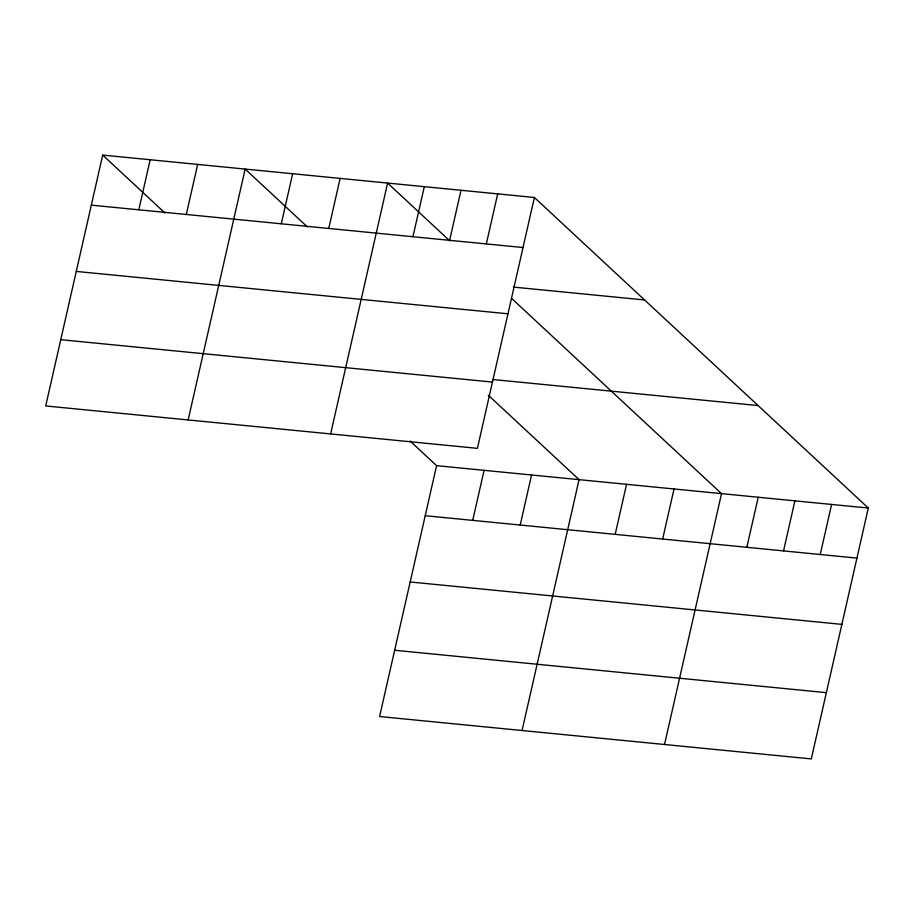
<?xml version="1.0" encoding="UTF-8"?>
<svg xmlns="http://www.w3.org/2000/svg" width="914" height="914" viewBox="0 0 914 914"><rect width="100%" height="100%" fill="white"/><g stroke="black" fill="none" stroke-linecap="round" stroke-linejoin="round"><path stroke-width="1.37" d="M102.699 155.083L45.7 405.953L477.405 448.34L534.393 197.481L102.699 155.083L164.931 212.973M138.814 209.809L150.182 159.744M186.296 214.47L197.664 164.417M188.158 419.937L245.158 169.079L307.39 226.958M281.272 223.793L292.64 173.74M328.754 228.454L340.134 178.401M330.628 433.922L387.616 183.063L449.848 240.953M412.934 236.726L424.313 186.673M449.631 240.325L461.01 190.272M486.328 243.935L497.696 193.871M410.078 440.982L436.595 465.66L379.607 716.519L811.301 758.917L868.3 508.047L534.393 197.481M472.709 520.386L484.089 470.322M520.203 525.047L531.571 474.983M522.065 730.514L579.065 479.644L488.259 395.191M615.179 534.37L626.547 484.317M662.661 539.032L674.029 488.979M664.524 744.499L721.523 493.64L511.749 298.524M746.841 547.303L758.22 497.239M783.538 550.902L794.906 500.849M820.235 554.501L831.603 504.448M91.32 205.147L523.025 247.534M513.325 287.076L644.587 299.963M76.262 271.412L507.967 313.799M492.612 379.493L758.106 405.565M60.758 339.677L492.452 382.075M436.595 465.66L868.3 508.047M425.227 515.713L856.932 558.111M410.169 581.978L841.874 624.376M394.665 650.254L826.359 692.652"/></g></svg>
